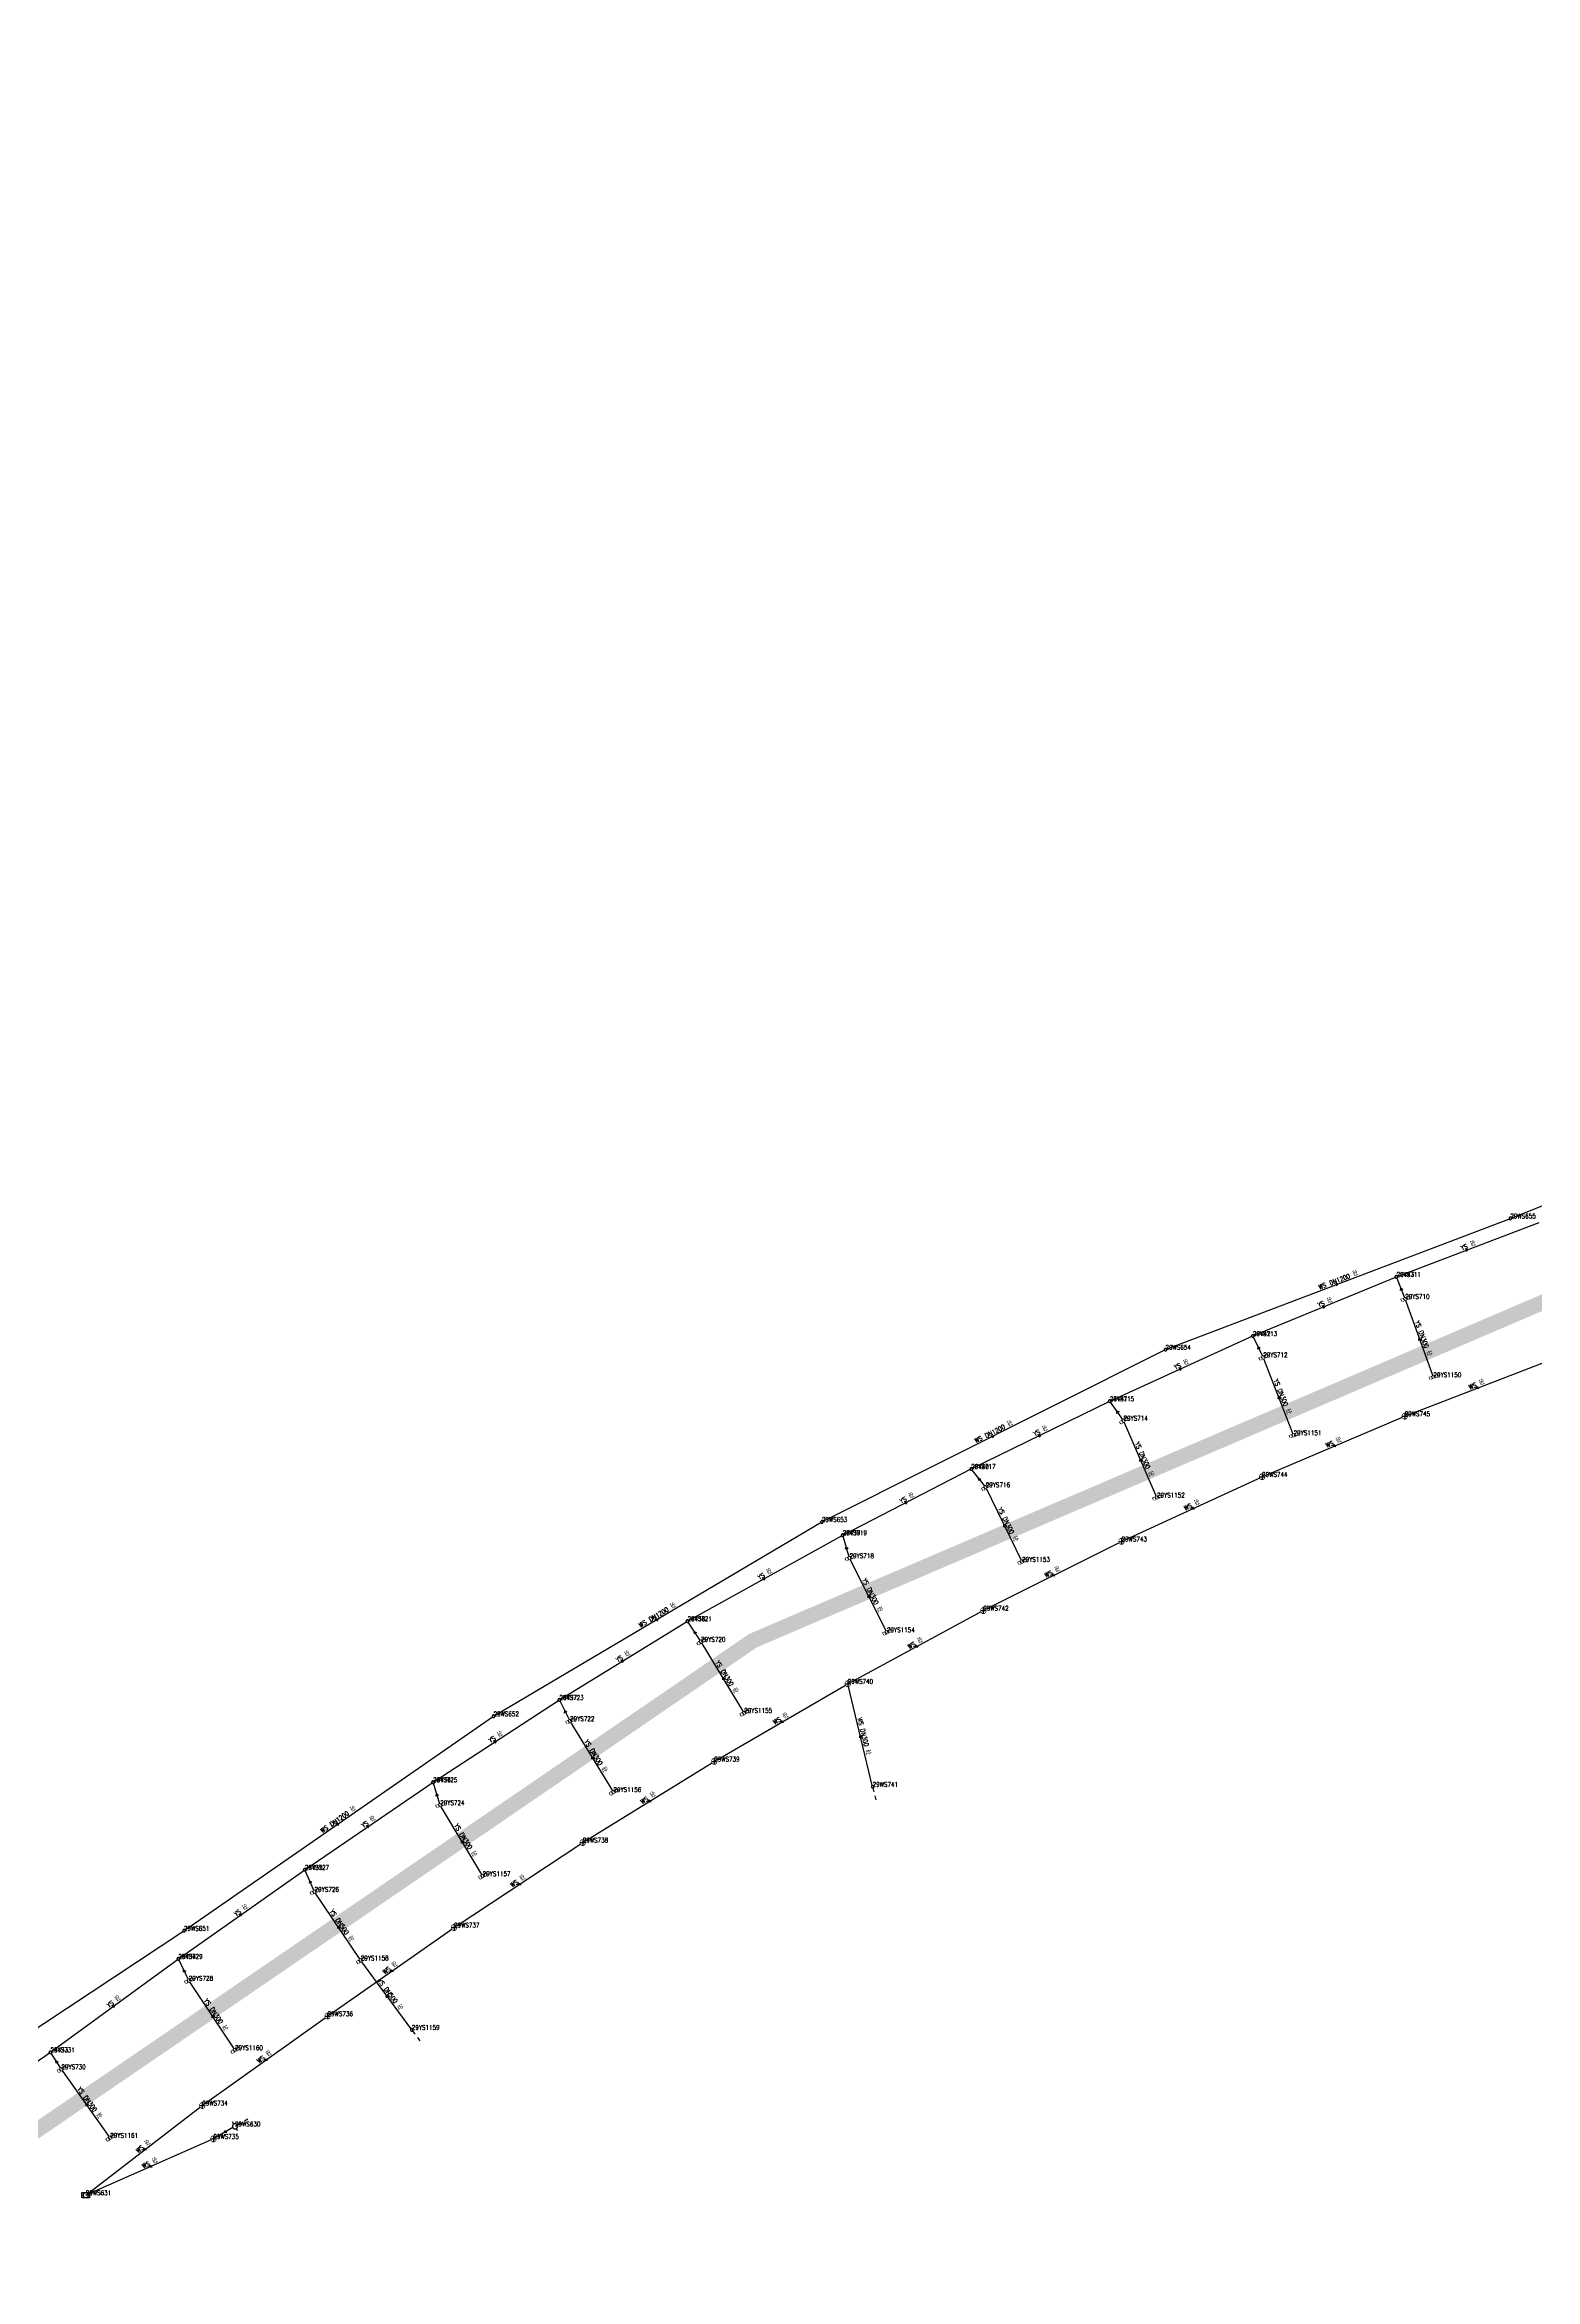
# Model space of a CAD drawing. Extents: x 78813 to 99477, y 2421021 to 2448125.
# Drawn here: x 83306.2 to 83596.4, y 2429565 to 2429999.8 of the extents above; entities that cross this region are included whole.
import ezdxf
from ezdxf.enums import TextEntityAlignment as Align

# ---------------------------------------------------------------- set-up
doc = ezdxf.new("R2010")
doc.units = 0
doc.set_wipeout_variables(frame=1)
doc.layers.get('0').update_dxf_attribs({"linetype": 'CONTINUOUS'})
for name, color, linetype in [('DX_WS', 16, 'CONTINUOUS'), ('DX_YS', 42, 'CONTINUOUS'), ('道路', 5, 'CONTINUOUS')]:
    doc.layers.add(name, color=color, linetype=linetype)
for name, color, linetype, true_color in [('WSLINE', 7, 'CONTINUOUS', 0x7f0000), ('YSANNEXE', 7, 'CONTINUOUS', 0xcc9900), ('YSLINE', 7, 'CONTINUOUS', 0xcc9900)]:
    doc.layers.add(name, color=color, linetype=linetype, true_color=true_color)
doc.styles.add('CcNameZT', font='txt.SHX', dxfattribs={"width": 0.8, "bigfont": 'HZTXT.SHX'})
doc.styles.get("Standard").update_dxf_attribs({"font": 'txt.shx', "bigfont": 'hztxt.shx'})

# ---------------------------------------------------------------- blocks, each defined once
blk = doc.blocks.new('PS泵站')
blk.add_lwpolyline([(1.51, -1), (1.51, -1), (0, -1), (-1.5, -1), (-1.5, -1), (-1.5, 1), (0, 1), (1.51, 1)], close=True)
blk.add_circle((0, 0), 1)
blk = doc.blocks.new('PS污水井')
blk.add_lwpolyline([(1, 0), (1, 0.07), (0.99, 0.14), (0.98, 0.21), (0.96, 0.28), (0.94, 0.34), (0.91, 0.41), (0.88, 0.47), (0.85, 0.53), (0.81, 0.59), (0.77, 0.64), (0.72, 0.69), (0.67, 0.74), (0.62, 0.79), (0.56, 0.83), (0.5, 0.87), (0.44, 0.9), (0.37, 0.93), (0.31, 0.95), (0.24, 0.97), (0.17, 0.98), (0.1, 0.99), (0.03, 1), (-0.03, 1), (-0.1, 0.99), (-0.17, 0.98), (-0.24, 0.97), (-0.31, 0.95), (-0.37, 0.93), (-0.44, 0.9), (-0.5, 0.87), (-0.56, 0.83), (-0.62, 0.79), (-0.67, 0.74), (-0.72, 0.69), (-0.77, 0.64), (-0.81, 0.59), (-0.85, 0.53), (-0.88, 0.47), (-0.91, 0.41), (-0.94, 0.34), (-0.96, 0.28), (-0.98, 0.21), (-0.99, 0.14), (-1, 0.07), (-1, 0), (-1, -0.07), (-0.99, -0.14), (-0.98, -0.21), (-0.96, -0.28), (-0.94, -0.34), (-0.91, -0.41), (-0.88, -0.47), (-0.85, -0.53), (-0.81, -0.59), (-0.77, -0.64), (-0.72, -0.69), (-0.67, -0.74), (-0.62, -0.79), (-0.56, -0.83), (-0.5, -0.87), (-0.44, -0.9), (-0.37, -0.93), (-0.31, -0.95), (-0.24, -0.97), (-0.17, -0.98), (-0.1, -0.99), (-0.03, -1), (0.03, -1), (0.1, -0.99), (0.17, -0.98), (0.24, -0.97), (0.31, -0.95), (0.37, -0.93), (0.44, -0.9), (0.5, -0.87), (0.56, -0.83), (0.62, -0.79), (0.67, -0.74), (0.72, -0.69), (0.77, -0.64), (0.81, -0.59), (0.85, -0.53), (0.88, -0.47), (0.91, -0.41), (0.94, -0.34), (0.96, -0.28), (0.98, -0.21), (0.99, -0.14), (1, 0)], close=True)
blk.add_wipeout([(1, 0), (1, 0.07), (0.99, 0.14), (0.98, 0.21), (0.96, 0.28), (0.94, 0.34), (0.91, 0.41), (0.88, 0.47), (0.85, 0.53), (0.81, 0.59), (0.77, 0.64), (0.72, 0.69), (0.67, 0.74), (0.62, 0.79), (0.56, 0.83), (0.5, 0.87), (0.44, 0.9), (0.37, 0.93), (0.31, 0.95), (0.24, 0.97), (0.17, 0.98), (0.1, 0.99), (0.03, 1), (-0.03, 1), (-0.1, 0.99), (-0.17, 0.98), (-0.24, 0.97), (-0.31, 0.95), (-0.37, 0.93), (-0.44, 0.9), (-0.5, 0.87), (-0.56, 0.83), (-0.62, 0.79), (-0.67, 0.74), (-0.72, 0.69), (-0.77, 0.64), (-0.81, 0.59), (-0.85, 0.53), (-0.88, 0.47), (-0.91, 0.41), (-0.94, 0.34), (-0.96, 0.28), (-0.98, 0.21), (-0.99, 0.14), (-1, 0.07), (-1, 0), (-1, -0.07), (-0.99, -0.14), (-0.98, -0.21), (-0.96, -0.28), (-0.94, -0.34), (-0.91, -0.41), (-0.88, -0.47), (-0.85, -0.53), (-0.81, -0.59), (-0.77, -0.64), (-0.72, -0.69), (-0.67, -0.74), (-0.62, -0.79), (-0.56, -0.83), (-0.5, -0.87), (-0.44, -0.9), (-0.37, -0.93), (-0.31, -0.95), (-0.24, -0.97), (-0.17, -0.98), (-0.1, -0.99), (-0.03, -1), (0.03, -1), (0.1, -0.99), (0.17, -0.98), (0.24, -0.97), (0.31, -0.95), (0.37, -0.93), (0.44, -0.9), (0.5, -0.87), (0.56, -0.83), (0.62, -0.79), (0.67, -0.74), (0.72, -0.69), (0.77, -0.64), (0.81, -0.59), (0.85, -0.53), (0.88, -0.47), (0.91, -0.41), (0.94, -0.34), (0.96, -0.28), (0.98, -0.21), (0.99, -0.14)])
for p, q in [((-1, 0), (0, 0)), ((0, 1), (0, 0)), ((0, 0), (0, -1)), ((0, 0), (1, 0))]:
    blk.add_line(p, q)
blk = doc.blocks.new('PS非普查')
blk.add_lwpolyline([(3.7, 0), (5.3, 0)])
blk.add_wipeout([(0.5, 0), (0.5, 0.03), (0.5, 0.07), (0.49, 0.1), (0.48, 0.14), (0.47, 0.17), (0.46, 0.2), (0.44, 0.23), (0.42, 0.26), (0.4, 0.29), (0.38, 0.32), (0.36, 0.35), (0.33, 0.37), (0.31, 0.39), (0.28, 0.41), (0.25, 0.43), (0.22, 0.45), (0.19, 0.46), (0.15, 0.48), (0.12, 0.49), (0.09, 0.49), (0.05, 0.5), (0.02, 0.5), (-0.02, 0.5), (-0.05, 0.5), (-0.09, 0.49), (-0.12, 0.49), (-0.15, 0.48), (-0.19, 0.46), (-0.22, 0.45), (-0.25, 0.43), (-0.28, 0.41), (-0.31, 0.39), (-0.33, 0.37), (-0.36, 0.35), (-0.38, 0.32), (-0.4, 0.29), (-0.42, 0.26), (-0.44, 0.23), (-0.46, 0.2), (-0.47, 0.17), (-0.48, 0.14), (-0.49, 0.1), (-0.5, 0.07), (-0.5, 0.03), (-0.5, 0), (-0.5, -0.03), (-0.5, -0.07), (-0.49, -0.1), (-0.48, -0.14), (-0.47, -0.17), (-0.46, -0.2), (-0.44, -0.23), (-0.42, -0.26), (-0.4, -0.29), (-0.38, -0.32), (-0.36, -0.35), (-0.33, -0.37), (-0.31, -0.39), (-0.28, -0.41), (-0.25, -0.43), (-0.22, -0.45), (-0.19, -0.46), (-0.15, -0.48), (-0.12, -0.49), (-0.09, -0.49), (-0.05, -0.5), (-0.02, -0.5), (0.02, -0.5), (0.05, -0.5), (0.09, -0.49), (0.12, -0.49), (0.15, -0.48), (0.19, -0.46), (0.22, -0.45), (0.25, -0.43), (0.28, -0.41), (0.31, -0.39), (0.33, -0.37), (0.36, -0.35), (0.38, -0.32), (0.4, -0.29), (0.42, -0.26), (0.44, -0.23), (0.46, -0.2), (0.47, -0.17), (0.48, -0.14), (0.49, -0.1), (0.5, -0.07)])
blk.add_line((0.5, 0), (2.1, 0))
blk.add_lwpolyline([(0.5, 0), (0.5, 0.03), (0.5, 0.07), (0.49, 0.1), (0.48, 0.14), (0.47, 0.17), (0.46, 0.2), (0.44, 0.23), (0.42, 0.26), (0.4, 0.29), (0.38, 0.32), (0.36, 0.35), (0.33, 0.37), (0.31, 0.39), (0.28, 0.41), (0.25, 0.43), (0.22, 0.45), (0.19, 0.46), (0.15, 0.48), (0.12, 0.49), (0.09, 0.49), (0.05, 0.5), (0.02, 0.5), (-0.02, 0.5), (-0.05, 0.5), (-0.09, 0.49), (-0.12, 0.49), (-0.15, 0.48), (-0.19, 0.46), (-0.22, 0.45), (-0.25, 0.43), (-0.28, 0.41), (-0.31, 0.39), (-0.33, 0.37), (-0.36, 0.35), (-0.38, 0.32), (-0.4, 0.29), (-0.42, 0.26), (-0.44, 0.23), (-0.46, 0.2), (-0.47, 0.17), (-0.48, 0.14), (-0.49, 0.1), (-0.5, 0.07), (-0.5, 0.03), (-0.5, 0), (-0.5, -0.03), (-0.5, -0.07), (-0.49, -0.1), (-0.48, -0.14), (-0.47, -0.17), (-0.46, -0.2), (-0.44, -0.23), (-0.42, -0.26), (-0.4, -0.29), (-0.38, -0.32), (-0.36, -0.35), (-0.33, -0.37), (-0.31, -0.39), (-0.28, -0.41), (-0.25, -0.43), (-0.22, -0.45), (-0.19, -0.46), (-0.15, -0.48), (-0.12, -0.49), (-0.09, -0.49), (-0.05, -0.5), (-0.02, -0.5), (0.02, -0.5), (0.05, -0.5), (0.09, -0.49), (0.12, -0.49), (0.15, -0.48), (0.19, -0.46), (0.22, -0.45), (0.25, -0.43), (0.28, -0.41), (0.31, -0.39), (0.33, -0.37), (0.36, -0.35), (0.38, -0.32), (0.4, -0.29), (0.42, -0.26), (0.44, -0.23), (0.46, -0.2), (0.47, -0.17), (0.48, -0.14), (0.49, -0.1), (0.5, -0.07), (0.5, 0)], close=True)
blk = doc.blocks.new('PS预留口')
blk.add_lwpolyline([(4.2, 0), (5.8, 0)])
blk.add_wipeout([(1, 0), (1, 0.07), (0.99, 0.14), (0.98, 0.21), (0.96, 0.28), (0.94, 0.34), (0.91, 0.41), (0.88, 0.47), (0.85, 0.53), (0.81, 0.59), (0.77, 0.64), (0.72, 0.69), (0.67, 0.74), (0.62, 0.79), (0.56, 0.83), (0.5, 0.87), (0.44, 0.9), (0.37, 0.93), (0.31, 0.95), (0.24, 0.97), (0.17, 0.98), (0.1, 0.99), (0.03, 1), (-0.03, 1), (-0.1, 0.99), (-0.17, 0.98), (-0.24, 0.97), (-0.31, 0.95), (-0.37, 0.93), (-0.44, 0.9), (-0.5, 0.87), (-0.56, 0.83), (-0.62, 0.79), (-0.67, 0.74), (-0.72, 0.69), (-0.77, 0.64), (-0.81, 0.59), (-0.85, 0.53), (-0.88, 0.47), (-0.91, 0.41), (-0.94, 0.34), (-0.96, 0.28), (-0.98, 0.21), (-0.99, 0.14), (-1, 0.07), (-1, 0), (-1, -0.07), (-0.99, -0.14), (-0.98, -0.21), (-0.96, -0.28), (-0.94, -0.34), (-0.91, -0.41), (-0.88, -0.47), (-0.85, -0.53), (-0.81, -0.59), (-0.77, -0.64), (-0.72, -0.69), (-0.67, -0.74), (-0.62, -0.79), (-0.56, -0.83), (-0.5, -0.87), (-0.44, -0.9), (-0.37, -0.93), (-0.31, -0.95), (-0.24, -0.97), (-0.17, -0.98), (-0.1, -0.99), (-0.03, -1), (0.03, -1), (0.1, -0.99), (0.17, -0.98), (0.24, -0.97), (0.31, -0.95), (0.37, -0.93), (0.44, -0.9), (0.5, -0.87), (0.56, -0.83), (0.62, -0.79), (0.67, -0.74), (0.72, -0.69), (0.77, -0.64), (0.81, -0.59), (0.85, -0.53), (0.88, -0.47), (0.91, -0.41), (0.94, -0.34), (0.96, -0.28), (0.98, -0.21), (0.99, -0.14)])
blk.add_line((1, 0), (2.6, 0))
blk.add_lwpolyline([(1, 0), (1, 0.07), (0.99, 0.14), (0.98, 0.21), (0.96, 0.28), (0.94, 0.34), (0.91, 0.41), (0.88, 0.47), (0.85, 0.53), (0.81, 0.59), (0.77, 0.64), (0.72, 0.69), (0.67, 0.74), (0.62, 0.79), (0.56, 0.83), (0.5, 0.87), (0.44, 0.9), (0.37, 0.93), (0.31, 0.95), (0.24, 0.97), (0.17, 0.98), (0.1, 0.99), (0.03, 1), (-0.03, 1), (-0.1, 0.99), (-0.17, 0.98), (-0.24, 0.97), (-0.31, 0.95), (-0.37, 0.93), (-0.44, 0.9), (-0.5, 0.87), (-0.56, 0.83), (-0.62, 0.79), (-0.67, 0.74), (-0.72, 0.69), (-0.77, 0.64), (-0.81, 0.59), (-0.85, 0.53), (-0.88, 0.47), (-0.91, 0.41), (-0.94, 0.34), (-0.96, 0.28), (-0.98, 0.21), (-0.99, 0.14), (-1, 0.07), (-1, 0), (-1, -0.07), (-0.99, -0.14), (-0.98, -0.21), (-0.96, -0.28), (-0.94, -0.34), (-0.91, -0.41), (-0.88, -0.47), (-0.85, -0.53), (-0.81, -0.59), (-0.77, -0.64), (-0.72, -0.69), (-0.67, -0.74), (-0.62, -0.79), (-0.56, -0.83), (-0.5, -0.87), (-0.44, -0.9), (-0.37, -0.93), (-0.31, -0.95), (-0.24, -0.97), (-0.17, -0.98), (-0.1, -0.99), (-0.03, -1), (0.03, -1), (0.1, -0.99), (0.17, -0.98), (0.24, -0.97), (0.31, -0.95), (0.37, -0.93), (0.44, -0.9), (0.5, -0.87), (0.56, -0.83), (0.62, -0.79), (0.67, -0.74), (0.72, -0.69), (0.77, -0.64), (0.81, -0.59), (0.85, -0.53), (0.88, -0.47), (0.91, -0.41), (0.94, -0.34), (0.96, -0.28), (0.98, -0.21), (0.99, -0.14), (1, 0)], close=True)
for points in [[(0, 1), (0, 2)], [(0, -2), (0, -1)]]:
    blk.add_lwpolyline(points)
blk = doc.blocks.new('PS管线点')
blk.add_wipeout([(0.5, 0), (0.5, 0.03), (0.5, 0.07), (0.49, 0.1), (0.48, 0.14), (0.47, 0.17), (0.46, 0.2), (0.44, 0.23), (0.42, 0.26), (0.4, 0.29), (0.38, 0.32), (0.36, 0.35), (0.33, 0.37), (0.31, 0.39), (0.28, 0.41), (0.25, 0.43), (0.22, 0.45), (0.19, 0.46), (0.15, 0.48), (0.12, 0.49), (0.09, 0.49), (0.05, 0.5), (0.02, 0.5), (-0.02, 0.5), (-0.05, 0.5), (-0.09, 0.49), (-0.12, 0.49), (-0.15, 0.48), (-0.19, 0.46), (-0.22, 0.45), (-0.25, 0.43), (-0.28, 0.41), (-0.31, 0.39), (-0.33, 0.37), (-0.36, 0.35), (-0.38, 0.32), (-0.4, 0.29), (-0.42, 0.26), (-0.44, 0.23), (-0.46, 0.2), (-0.47, 0.17), (-0.48, 0.14), (-0.49, 0.1), (-0.5, 0.07), (-0.5, 0.03), (-0.5, 0), (-0.5, -0.03), (-0.5, -0.07), (-0.49, -0.1), (-0.48, -0.14), (-0.47, -0.17), (-0.46, -0.2), (-0.44, -0.23), (-0.42, -0.26), (-0.4, -0.29), (-0.38, -0.32), (-0.36, -0.35), (-0.33, -0.37), (-0.31, -0.39), (-0.28, -0.41), (-0.25, -0.43), (-0.22, -0.45), (-0.19, -0.46), (-0.15, -0.48), (-0.12, -0.49), (-0.09, -0.49), (-0.05, -0.5), (-0.02, -0.5), (0.02, -0.5), (0.05, -0.5), (0.09, -0.49), (0.12, -0.49), (0.15, -0.48), (0.19, -0.46), (0.22, -0.45), (0.25, -0.43), (0.28, -0.41), (0.31, -0.39), (0.33, -0.37), (0.36, -0.35), (0.38, -0.32), (0.4, -0.29), (0.42, -0.26), (0.44, -0.23), (0.46, -0.2), (0.47, -0.17), (0.48, -0.14), (0.49, -0.1), (0.5, -0.07)])
blk.add_lwpolyline([(0.5, 0), (0.5, 0.03), (0.5, 0.07), (0.49, 0.1), (0.48, 0.14), (0.47, 0.17), (0.46, 0.2), (0.44, 0.23), (0.42, 0.26), (0.4, 0.29), (0.38, 0.32), (0.36, 0.35), (0.33, 0.37), (0.31, 0.39), (0.28, 0.41), (0.25, 0.43), (0.22, 0.45), (0.19, 0.46), (0.15, 0.48), (0.12, 0.49), (0.09, 0.49), (0.05, 0.5), (0.02, 0.5), (-0.02, 0.5), (-0.05, 0.5), (-0.09, 0.49), (-0.12, 0.49), (-0.15, 0.48), (-0.19, 0.46), (-0.22, 0.45), (-0.25, 0.43), (-0.28, 0.41), (-0.31, 0.39), (-0.33, 0.37), (-0.36, 0.35), (-0.38, 0.32), (-0.4, 0.29), (-0.42, 0.26), (-0.44, 0.23), (-0.46, 0.2), (-0.47, 0.17), (-0.48, 0.14), (-0.49, 0.1), (-0.5, 0.07), (-0.5, 0.03), (-0.5, 0), (-0.5, -0.03), (-0.5, -0.07), (-0.49, -0.1), (-0.48, -0.14), (-0.47, -0.17), (-0.46, -0.2), (-0.44, -0.23), (-0.42, -0.26), (-0.4, -0.29), (-0.38, -0.32), (-0.36, -0.35), (-0.33, -0.37), (-0.31, -0.39), (-0.28, -0.41), (-0.25, -0.43), (-0.22, -0.45), (-0.19, -0.46), (-0.15, -0.48), (-0.12, -0.49), (-0.09, -0.49), (-0.05, -0.5), (-0.02, -0.5), (0.02, -0.5), (0.05, -0.5), (0.09, -0.49), (0.12, -0.49), (0.15, -0.48), (0.19, -0.46), (0.22, -0.45), (0.25, -0.43), (0.28, -0.41), (0.31, -0.39), (0.33, -0.37), (0.36, -0.35), (0.38, -0.32), (0.4, -0.29), (0.42, -0.26), (0.44, -0.23), (0.46, -0.2), (0.47, -0.17), (0.48, -0.14), (0.49, -0.1), (0.5, -0.07), (0.5, 0)], close=True)
blk = doc.blocks.new('LX')
for p, q in [((-0.866, 0.5), (0, 0)), ((0, 0), (-0.866, -0.5))]:
    blk.add_line(p, q)
blk = doc.blocks.new('PS雨篦')
blk.add_lwpolyline([(-1.5, 0.5), (0, 0.5), (1.5, 0.5), (1.5, -0.5), (0, -0.5), (-1.5, -0.5)], close=True)
blk.add_wipeout([(-1.5, 0.5), (0, 0.5), (1.5, 0.5), (1.5, -0.5), (0, -0.5), (-1.5, -0.5)])
for p, q in [((-0.51, -0.5), (-0.51, 0.5)), ((0.49, -0.5), (0.49, 0.5))]:
    blk.add_line(p, q)
blk = doc.blocks.new('测量点')
h = blk.add_hatch(color=256)
edge = h.paths.add_edge_path()
edge.add_arc((0, 0), 0.5, 0, 360)
blk.add_circle((0, 0), 0.5)

msp = doc.modelspace()

# ---------------------------------------------------------------- linework, layer by layer
at = {"layer": 'WSLINE'}
for p, q in [((83591.52, 2429771.4), (83660.91, 2429799.16)), ((83524.4, 2429745.85), (83591.52, 2429771.4)), ((83457.53, 2429712.33), (83524.4, 2429745.85)), ((83570.96, 2429732.9), (83598.85, 2429743.69)), ((83543.21, 2429721.12), (83570.96, 2429732.9)), ((83515.85, 2429708.55), (83543.21, 2429721.12)), ((83393.61, 2429674.52), (83457.53, 2429712.33)), ((83488.93, 2429695.07), (83515.85, 2429708.55)), ((83462.56, 2429680.84), (83488.93, 2429695.07)), ((83436.57, 2429665.73), (83462.56, 2429680.84)), ((83467.4, 2429660.8), (83462.56, 2429680.84)), ((83333.36, 2429632.79), (83393.61, 2429674.52)), ((83410.98, 2429649.94), (83436.57, 2429665.73)), ((83385.93, 2429633.41), (83410.98, 2429649.94)), ((83271.26, 2429591.7), (83333.36, 2429632.79)), ((83361.31, 2429616.17), (83385.93, 2429633.41)), ((83336.93, 2429598.77), (83361.31, 2429616.17)), ((83314.25, 2429581.32), (83336.93, 2429598.77)), ((83339.1, 2429592.27), (83314.25, 2429581.32)), ((83343.3, 2429594.72), (83339.1, 2429592.27))]:
    msp.add_line(p, q, dxfattribs=at)
at = {"layer": 'YSLINE'}
for p, q in [((83541.4, 2429748.51), (83569.37, 2429760.01)), ((83571.06, 2429755.72), (83569.37, 2429760.01)), ((83576.55, 2429740.51), (83571.06, 2429755.72)), ((83543.42, 2429744.37), (83541.4, 2429748.51)), ((83549.34, 2429729.19), (83543.42, 2429744.37)), ((83486.59, 2429722.64), (83513.56, 2429735.83)), ((83516.24, 2429732.05), (83513.56, 2429735.83)), ((83522.74, 2429717.06), (83516.24, 2429732.05)), ((83461.57, 2429709.75), (83486.59, 2429722.64)), ((83489.41, 2429719.08), (83486.59, 2429722.64)), ((83496.48, 2429704.58), (83489.41, 2429719.08)), ((83431.38, 2429693.03), (83461.57, 2429709.75)), ((83462.91, 2429705.27), (83461.57, 2429709.75)), ((83470.18, 2429690.86), (83462.91, 2429705.27)), ((83406.43, 2429677.69), (83431.38, 2429693.03)), ((83434.01, 2429689.02), (83431.38, 2429693.03)), ((83442.41, 2429675.16), (83434.01, 2429689.02)), ((83408.51, 2429673.58), (83406.43, 2429677.69)), ((83416.95, 2429659.78), (83408.51, 2429673.58)), ((83356.89, 2429644.65), (83381.84, 2429661.69)), ((83383.24, 2429657.23), (83381.84, 2429661.69)), ((83391.5, 2429643.43), (83383.24, 2429657.23)), ((83358.79, 2429640.38), (83356.89, 2429644.65)), ((83367.77, 2429627.01), (83358.79, 2429640.38)), ((83307.38, 2429609.13), (83332.27, 2429627.31)), ((83334.29, 2429623.07), (83332.27, 2429627.31)), ((83377.7, 2429613.5), (83367.77, 2429627.01)), ((83343.31, 2429609.57), (83334.29, 2429623.07)), ((83282.68, 2429592.02), (83307.38, 2429609.13)), ((83309.5, 2429605.83), (83307.38, 2429609.13)), ((83319, 2429592.5), (83309.5, 2429605.83))]:
    msp.add_line(p, q, dxfattribs=at)

# ---------------------------------------------------------------- block references
at = {"layer": 'DX_WS', "yscale": 0.5, "zscale": 0.5}
for p, xscale, rotation in [((83557.96, 2429758.63), 0.5000000000350504, 20.6264806354564), ((83584.9, 2429738.3), 0.5000000000212446, 201.1994353566119), ((83490.96, 2429729.09), 0.499999999972585, 26.35605856956446), ((83557.08, 2429727.01), 0.4999999999697053, 202.9183087263701), ((83529.53, 2429714.84), 0.4999999999102246, 204.637182097322), ((83502.39, 2429701.81), 0.5000000000824756, 206.3560555262228), ((83425.57, 2429693.43), 0.500000000029351, 30.36676314750154), ((83475.74, 2429687.95), 0.500000000041533, 208.0749288995504), ((83449.57, 2429673.29), 0.4999999999481526, 210.3667600606715), ((83464.98, 2429670.82), 0.5000000001779505, 103.7053609144191), ((83423.78, 2429657.84), 0.5000000001209529, 211.512675683405), ((83363.48, 2429653.66), 0.5000000001281917, 34.95042552405754), ((83398.46, 2429641.67), 0.4999999999120011, 213.2315490310683), ((83373.62, 2429624.79), 0.499999999907065, 214.9504224168642), ((83349.12, 2429607.47), 0.4999999999300997, 215.5233802168654), ((83325.59, 2429590.05), 0.5000000001416713, 217.8152114289556), ((83326.68, 2429586.79), 0.5000000000518847, 203.9729750801555)]:
    msp.add_blockref('LX', p, dxfattribs=dict(at, xscale=xscale, rotation=rotation))
at = {"layer": 'DX_WS', "xscale": 0.5, "yscale": 0.5, "zscale": 0.5}
msp.add_blockref('PS泵站', (83314.25, 2429581.32, 0.26), dxfattribs=at)
at = {"layer": 'YSANNEXE', "yscale": 0.5, "zscale": 0.5}
for p, xscale, rotation in [((83583.25, 2429765.32), 0.5000000000785997, 21.19943844470042), ((83555.38, 2429754.26), 0.4999999999451781, 22.34535399433728), ((83573.8, 2429748.11), 0.5000000000739298, 110.0078966615943), ((83527.48, 2429742.17), 0.5000000000401316, 24.63718520186089), ((83546.38, 2429736.78), 0.4999999998947018, 111.153812260569), ((83500.08, 2429729.24), 0.5000000000045132, 25.7831007821942), ((83519.49, 2429724.55), 0.5000000002113115, 113.4456434261722), ((83474.08, 2429716.2), 0.4999999999446133, 27.50197415567929), ((83492.95, 2429711.83), 0.5000000002022937, 115.7374746045821), ((83446.48, 2429701.39), 0.5000000001152249, 29.22084757465213), ((83466.55, 2429698.06), 0.5000000001831607, 116.8833901952845), ((83418.9, 2429685.36), 0.5000000001004697, 31.51267875183119), ((83438.21, 2429682.09), 0.4999999998287186, 121.4670525792132), ((83394.13, 2429669.69), 0.499999999879607, 33.23155209558666), ((83412.73, 2429666.68), 0.4999999998287186, 121.4670525792132), ((83369.36, 2429653.17), 0.4999999999224036, 34.37746769511482), ((83387.37, 2429650.33), 0.5000000001596543, 120.8940947615056), ((83344.58, 2429635.98), 0.5000000001281917, 34.95042552405754), ((83363.28, 2429633.7), 0.5000000001431605, 123.7588837363058), ((83319.83, 2429618.22), 0.5000000000048387, 36.09634109330177), ((83372.73, 2429620.25), 0.4999999998725446, 126.0507149390629), ((83338.8, 2429616.32), 0.5000000001431605, 123.7588837363058), ((83314.25, 2429599.17), 0.4999999999255409, 125.4777571392447)]:
    msp.add_blockref('LX', p, dxfattribs=dict(at, xscale=xscale, rotation=rotation))

# ---------------------------------------------------------------- texts
at = {"layer": 'DX_WS', "style": 'CcNameZT', "width": 0.8}
for s, rotation, p in [(' WS DN1200 砼', 20.84, (83557.87, 2429758.86, 3.26)), (' WS 砼', 21.1575, (83584.81, 2429738.53, 0.41)), (' WS DN1200 砼', 26.624, (83490.85, 2429729.31, 3.19)), (' WS 砼', 22.9955, (83556.99, 2429727.24, 0.35)), (' WS 砼', 24.6773, (83529.42, 2429715.06, 0.34)), (' WS 砼', 26.6, (83502.28, 2429702.03, 0.32)), (' WS DN1200 砼', 30.6029, (83425.44, 2429693.64, 3.18)), (' WS 砼', 28.3564, (83475.63, 2429688.17, 0.38)), (' WS 砼', 30.1682, (83449.44, 2429673.5, 0.44)), (' WS DN300 砼', 283.6061, (83465.22, 2429670.88, 4.34)), (' WS DN1200 砼', 34.7046, (83363.34, 2429653.86, 2.93)), (' WS 砼', 31.6786, (83423.65, 2429658.05, 0.47)), (' WS 砼', 33.4238, (83398.32, 2429641.88, 0.48)), (' WS 砼', 35.0058, (83373.48, 2429624.99, 0.29)), (' WS 砼', 35.5039, (83348.98, 2429607.67, 0.16)), (' WS 砼', 37.5853, (83325.44, 2429590.24, 0.45)), (' WS 砼', 23.7848, (83326.58, 2429587.02, 0.36))]:
    msp.add_text(s, height=0.9, rotation=rotation, dxfattribs=at).set_placement(p, align=Align.CENTER)
msp.add_text('29WS631', height=0.9, dxfattribs=at).set_placement((83314.25, 2429581.32, 0.26))
at = {"layer": 'DX_YS', "style": 'CcNameZT', "width": 0.8}
for s, rotation, p in [(' YS 砼', 20.9134, (83583.16, 2429765.55, 3.52)), (' YS 砼', 22.3533, (83555.29, 2429754.49, 3.46)), (' YS DN300 砼', 289.8572, (83574.04, 2429748.2, 5.58)), (' YS DN300 砼', 291.3226, (83546.61, 2429736.87, 5.46)), (' YS 砼', 26.0581, (83499.97, 2429729.46, 3.49)), (' YS DN300 砼', 293.4394, (83519.72, 2429724.65, 5.75)), (' YS 砼', 27.27, (83473.97, 2429716.42, 3.28)), (' YS DN300 砼', 295.9867, (83493.17, 2429711.94, 5.75)), (' YS 砼', 28.968, (83446.35, 2429701.61, 3.64)), (' YS DN300 砼', 296.7889, (83466.77, 2429698.17, 5.78)), (' YS 砼', 31.5954, (83418.77, 2429685.57, 3.35)), (' YS DN300 砼', 301.2347, (83438.43, 2429682.22, 5.56)), (' YS 砼', 33.0345, (83394, 2429669.9, 3.25)), (' YS DN300 砼', 301.45, (83412.94, 2429666.81, 5.62)), (' YS 砼', 34.3474, (83369.22, 2429653.38, 3.13)), (' YS DN300 砼', 300.8825, (83387.58, 2429650.46, 5.56)), (' YS 砼', 35.1504, (83344.44, 2429636.18, 2.89)), (' YS DN500 砼', 303.8993, (83363.49, 2429633.83, 5.78)), (' YS DN500 砼', 306.3021, (83372.94, 2429620.4, 6.27)), (' YS 砼', 36.1507, (83319.68, 2429618.42, 3.02)), (' YS DN300 砼', 303.7273, (83339.01, 2429616.46, 5.31)), (' YS DN300 砼', 305.4949, (83314.45, 2429599.31, 5.29))]:
    msp.add_text(s, height=0.9, rotation=rotation, dxfattribs=at).set_placement(p, align=Align.CENTER)

# ---------------------------------------------------------------- next in the draw order: block references
at = {"layer": 'DX_WS', "xscale": 0.5, "yscale": 0.5, "zscale": 0.5}
for name, p in [('PS管线点', (83591.52, 2429771.4, 3.54)), ('PS管线点', (83524.4, 2429745.85, 3.26)), ('PS污水井', (83570.96, 2429732.9, 0.37)), ('PS污水井', (83543.21, 2429721.12, 0.34)), ('PS管线点', (83457.53, 2429712.33, 3.19)), ('PS污水井', (83515.85, 2429708.55, 0.32)), ('PS污水井', (83488.93, 2429695.07, 0.38)), ('PS污水井', (83462.56, 2429680.84, 0.39)), ('PS管线点', (83393.61, 2429674.52, 3.18)), ('PS污水井', (83436.57, 2429665.73, 0.31)), ('PS污水井', (83410.98, 2429649.94, 0.5)), ('PS管线点', (83333.36, 2429632.79, 2.93)), ('PS污水井', (83385.93, 2429633.41, 0.27)), ('PS污水井', (83361.31, 2429616.17, 0.21)), ('PS污水井', (83336.93, 2429598.77, 0.45)), ('PS污水井', (83339.1, 2429592.27, 0.36))]:
    msp.add_blockref(name, p, dxfattribs=at)
at = {"layer": 'DX_WS', "yscale": 0.5, "zscale": 0.5}
for name, p, xscale, rotation in [('PS非普查', (83467.4, 2429660.8, 4.34), 0.5000000000589999, 283.6061202599094), ('PS预留口', (83343.3, 2429594.72, 1.44), 0.5000000000548682, 30.26697276584895)]:
    msp.add_blockref(name, p, dxfattribs=dict(at, xscale=xscale, rotation=rotation))
at = {"layer": 'DX_YS', "yscale": 0.5, "zscale": 0.5}
for name, p, xscale, rotation in [('PS雨篦', (83571.06, 2429755.72, 3.7), 0.5000000000480564, 21.46959771519484), ('PS雨篦', (83576.55, 2429740.51, 5.59), 0.4999999999720555, 19.85715863446027), ('PS雨篦', (83516.24, 2429732.05, 3.74), 0.4999999999463846, 35.24609507050937), ('PS雨篦', (83549.34, 2429729.19, 5.46), 0.4999999999314335, 21.32262761451165), ('PS雨篦', (83489.41, 2429719.08, 3.75), 0.4999999999304305, 38.40988490985283), ('PS雨篦', (83522.74, 2429717.06, 5.75), 0.5000000000109568, 23.43941860014486), ('PS雨篦', (83462.91, 2429705.27, 3.81), 0.5000000000537878, 16.57862050323539), ('PS雨篦', (83496.48, 2429704.58, 5.75), 0.5000000000366658, 25.98667869325109), ('PS雨篦', (83434.01, 2429689.02, 3.68), 0.5000000000062313, 33.24617987583683), ('PS雨篦', (83470.18, 2429690.86, 5.78), 0.4999999999251609, 26.78888026379946), ('PS雨篦', (83442.41, 2429675.16, 5.56), 0.5000000001006221, 31.23470671778787), ('PS雨篦', (83383.24, 2429657.23, 3.66), 0.5000000000539546, 17.47888209134105), ('PS雨篦', (83416.95, 2429659.78, 5.62), 0.5000000000801581, 31.4500380568396), ('PS雨篦', (83391.5, 2429643.43, 5.56), 0.5000000000050223, 30.8824877121158), ('PS雨篦', (83367.77, 2429627.01, 5.78), 0.5000000000746891, 33.89925812268733), ('PS雨篦', (83334.29, 2429623.07, 3.35), 0.5000000000592288, 25.4261526144141), ('PS非普查', (83377.7, 2429613.5, 6.27), 0.4999999999349423, 306.302137458383), ('PS雨篦', (83343.31, 2429609.57, 5.31), 0.5000000000959869, 33.72726369039879), ('PS雨篦', (83309.5, 2429605.83, 3.28), 0.5000000000460705, 32.68406330377452), ('PS雨篦', (83319, 2429592.5, 5.29), 0.4999999999620674, 35.49492348296054)]:
    msp.add_blockref(name, p, dxfattribs=dict(at, xscale=xscale, rotation=rotation))
at = {"layer": 'DX_YS', "xscale": 0.5, "yscale": 0.5, "zscale": 0.5}
for p in [(83486.59, 2429722.64, 3.49), (83461.57, 2429709.75, 3.28), (83431.38, 2429693.03, 3.64), (83307.38, 2429609.13, 3.02)]:
    msp.add_blockref('PS管线点', p, dxfattribs=at)

# ---------------------------------------------------------------- next in the draw order: linework, layer by layer
at = {"layer": 'YSLINE'}
for p, q in [((83569.37, 2429760.01), (83597.14, 2429770.62)), ((83513.56, 2429735.83), (83541.4, 2429748.51)), ((83381.84, 2429661.69), (83406.43, 2429677.69)), ((83332.27, 2429627.31), (83356.89, 2429644.65))]:
    msp.add_line(p, q, dxfattribs=at)

# ---------------------------------------------------------------- next in the draw order: block references
at = {"layer": 'DX_WS', "xscale": 0.5000000000630005, "yscale": 0.5, "zscale": 0.5, "rotation": 210.2755108237795}
msp.add_blockref('LX', (83341.2, 2429593.49), dxfattribs=at)
at = {"layer": 'DX_YS', "xscale": 0.5, "yscale": 0.5, "zscale": 0.5}
for p in [(83486.59, 2429722.64, 3.49), (83461.57, 2429709.75, 3.28), (83431.38, 2429693.03, 3.64), (83307.38, 2429609.13, 3.02)]:
    msp.add_blockref('测量点', p, dxfattribs=at)

# ---------------------------------------------------------------- next in the draw order: texts
at = {"layer": 'DX_WS', "style": 'CcNameZT', "width": 0.8}
for s, p in [('29WS655', (83591.52, 2429771.4, 3.54)), ('29WS654', (83524.4, 2429745.85, 3.26)), ('29WS745', (83570.96, 2429732.9, 0.37)), ('29WS744', (83543.21, 2429721.12, 0.34)), ('29WS653', (83457.53, 2429712.33, 3.19)), ('29WS743', (83515.85, 2429708.55, 0.32)), ('29WS742', (83488.93, 2429695.07, 0.38)), ('29WS740', (83462.56, 2429680.84, 0.39)), ('29WS652', (83393.61, 2429674.52, 3.18)), ('29WS739', (83436.57, 2429665.73, 0.31)), ('29WS741', (83467.4, 2429660.8, 4.34)), ('29WS738', (83410.98, 2429649.94, 0.5)), ('29WS651', (83333.36, 2429632.79, 2.93)), ('29WS737', (83385.93, 2429633.41, 0.27)), ('29WS736', (83361.31, 2429616.17, 0.21)), ('29WS734', (83336.93, 2429598.77, 0.45)), ('29WS735', (83339.1, 2429592.27, 0.36)), ('29WS630', (83343.3, 2429594.72, 1.44))]:
    msp.add_text(s, height=0.9, dxfattribs=at).set_placement(p)
at = {"layer": 'DX_YS', "width": 0.8}
for s, p in [('29YS710', (83571.06, 2429755.72, 3.7)), ('29YS1150', (83576.55, 2429740.51, 5.59)), ('29YS714', (83516.24, 2429732.05, 3.74)), ('29YS1151', (83549.34, 2429729.19, 5.46)), ('29YS716', (83489.41, 2429719.08, 3.75)), ('29YS1152', (83522.74, 2429717.06, 5.75)), ('29YS718', (83462.91, 2429705.27, 3.81)), ('29YS1153', (83496.48, 2429704.58, 5.75)), ('29YS1154', (83470.18, 2429690.86, 5.78)), ('29YS720', (83434.01, 2429689.02, 3.68)), ('29YS1155', (83442.41, 2429675.16, 5.56)), ('29YS724', (83383.24, 2429657.23, 3.66)), ('29YS1156', (83416.95, 2429659.78, 5.62)), ('29YS1157', (83391.5, 2429643.43, 5.56)), ('29YS1158', (83367.77, 2429627.01, 5.78)), ('29YS728', (83334.29, 2429623.07, 3.35)), ('29YS1159', (83377.7, 2429613.5, 6.27)), ('29YS1160', (83343.31, 2429609.57, 5.31)), ('29YS1161', (83319, 2429592.5, 5.29))]:
    msp.add_text(s, height=0.9, dxfattribs=at).set_placement(p)
at = {"layer": 'DX_YS', "style": 'CcNameZT', "width": 0.8}
msp.add_text(' YS 砼', height=0.9, rotation=24.4869, dxfattribs=at).set_placement((83527.38, 2429742.4, 3.4), align=Align.CENTER)

# ---------------------------------------------------------------- next in the draw order: block references
at = {"layer": 'DX_YS', "xscale": 0.5, "yscale": 0.5, "zscale": 0.5}
for p in [(83569.37, 2429760.01, 3.52), (83541.4, 2429748.51, 3.46), (83513.56, 2429735.83, 3.4), (83486.59, 2429722.64, 3.49), (83461.57, 2429709.75, 3.28), (83431.38, 2429693.03, 3.64), (83406.43, 2429677.69, 3.35), (83381.84, 2429661.69, 3.25), (83356.89, 2429644.65, 3.13), (83332.27, 2429627.31, 2.89), (83307.38, 2429609.13, 3.02)]:
    msp.add_blockref('PS管线点', p, dxfattribs=at)
at = {"layer": 'DX_YS', "yscale": 0.5, "zscale": 0.5}
for p, xscale, rotation in [((83543.42, 2429744.37, 3.48), 0.5000000000121524, 26.02024066456119), ((83408.51, 2429673.58, 3.69), 0.5000000000798911, 26.8213441172865), ((83358.79, 2429640.38, 3.5), 0.4999999999586172, 24.01854160197205)]:
    msp.add_blockref('PS雨篦', p, dxfattribs=dict(at, xscale=xscale, rotation=rotation))

# ---------------------------------------------------------------- next in the draw order: block references
at = {"layer": 'DX_YS', "xscale": 0.5, "yscale": 0.5, "zscale": 0.5}
for p in [(83569.37, 2429760.01, 3.52), (83541.4, 2429748.51, 3.46), (83513.56, 2429735.83, 3.4), (83406.43, 2429677.69, 3.35), (83381.84, 2429661.69, 3.25), (83356.89, 2429644.65, 3.13), (83332.27, 2429627.31, 2.89)]:
    msp.add_blockref('测量点', p, dxfattribs=at)
at = {"layer": 'YSANNEXE'}
for p, xscale, yscale, zscale, rotation in [((83488, 2429720.86), 0.5000000000000124, 0.5000000000000124, 0.5000000000000124, 128.3425461086518), ((83462.24, 2429707.51), 0.5000000001136022, 0.5, 0.5, 106.5701498903293), ((83432.69, 2429691.03), 0.4999999999502592, 0.5, 0.5, 123.1859259576093), ((83308.44, 2429607.48), 0.499999999971623, 0.5, 0.5, 122.6129681604622)]:
    msp.add_blockref('LX', p, dxfattribs=dict(at, xscale=xscale, yscale=yscale, zscale=zscale, rotation=rotation))

# ---------------------------------------------------------------- next in the draw order: texts
at = {"layer": 'DX_YS', "width": 0.8}
for s, p in [('29YS712', (83543.42, 2429744.37, 3.48)), ('29YS717', (83486.59, 2429722.64, 3.49)), ('26440', (83486.59, 2429722.64, 3.49)), ('29YS719', (83461.57, 2429709.75, 3.28)), ('26439', (83461.57, 2429709.75, 3.28)), ('29YS721', (83431.38, 2429693.03, 3.64)), ('26438', (83431.38, 2429693.03, 3.64)), ('29YS722', (83408.51, 2429673.58, 3.69)), ('29YS726', (83358.79, 2429640.38, 3.5)), ('29YS731', (83307.38, 2429609.13, 3.02)), ('26433', (83307.38, 2429609.13, 3.02)), ('29YS730', (83309.5, 2429605.83, 3.28))]:
    msp.add_text(s, height=0.9, dxfattribs=at).set_placement(p)

# ---------------------------------------------------------------- next in the draw order: block references
at = {"layer": 'DX_YS', "xscale": 0.5, "yscale": 0.5, "zscale": 0.5}
for p in [(83569.37, 2429760.01, 3.52), (83541.4, 2429748.51, 3.46), (83513.56, 2429735.83, 3.4), (83406.43, 2429677.69, 3.35), (83381.84, 2429661.69, 3.25), (83356.89, 2429644.65, 3.13), (83332.27, 2429627.31, 2.89)]:
    msp.add_blockref('PS管线点', p, dxfattribs=at)

# ---------------------------------------------------------------- next in the draw order: linework, layer by layer
at = {"layer": '道路', "const_width": 3, "flags": 128}
msp.add_lwpolyline([(84960.96, 2431447.82), (84920.87, 2431397.52), (84857.17, 2431254.53), (84808.7, 2431162.38), (84886.34, 2430846.39), (84889.2, 2430728.96), (84873.79, 2430673.09), (84733.33, 2430359.03), (84313.04, 2430156.46), (84032.79, 2429941.31), (83444.12, 2429689.23), (83265.45, 2429567.1), (82872.43, 2430240.78)], dxfattribs=at)

# ---------------------------------------------------------------- next in the draw order: block references
at = {"layer": 'YSANNEXE', "yscale": 0.5, "zscale": 0.5}
for p, xscale, rotation in [((83570.21, 2429757.86), 0.5000000000814299, 111.7267700466504), ((83542.41, 2429746.44), 0.5000000002022937, 115.7374746045821), ((83514.9, 2429733.94), 0.4999999999255409, 125.4777571392447), ((83407.47, 2429675.64), 0.5000000001831607, 116.8833901952845), ((83382.54, 2429659.46), 0.4999999998510922, 107.7160654901271), ((83357.84, 2429642.51), 0.5000000001398897, 114.0186012240722), ((83333.28, 2429625.19), 0.499999999851045, 115.1645168288839)]:
    msp.add_blockref('LX', p, dxfattribs=dict(at, xscale=xscale, rotation=rotation))

# ---------------------------------------------------------------- next in the draw order: texts
at = {"layer": 'DX_YS', "width": 0.8}
for s, p in [('29YS711', (83569.37, 2429760.01, 3.52)), ('26443', (83569.37, 2429760.01, 3.52)), ('29YS713', (83541.4, 2429748.51, 3.46)), ('26442', (83541.4, 2429748.51, 3.46)), ('29YS715', (83513.56, 2429735.83, 3.4)), ('26441', (83513.56, 2429735.83, 3.4)), ('29YS723', (83406.43, 2429677.69, 3.35)), ('26437', (83406.43, 2429677.69, 3.35)), ('29YS725', (83381.84, 2429661.69, 3.25)), ('26436', (83381.84, 2429661.69, 3.25)), ('29YS727', (83356.89, 2429644.65, 3.13)), ('26435', (83356.89, 2429644.65, 3.13)), ('29YS729', (83332.27, 2429627.31, 2.89)), ('26434', (83332.27, 2429627.31, 2.89))]:
    msp.add_text(s, height=0.9, dxfattribs=at).set_placement(p)

doc.saveas('drawing.dxf')
